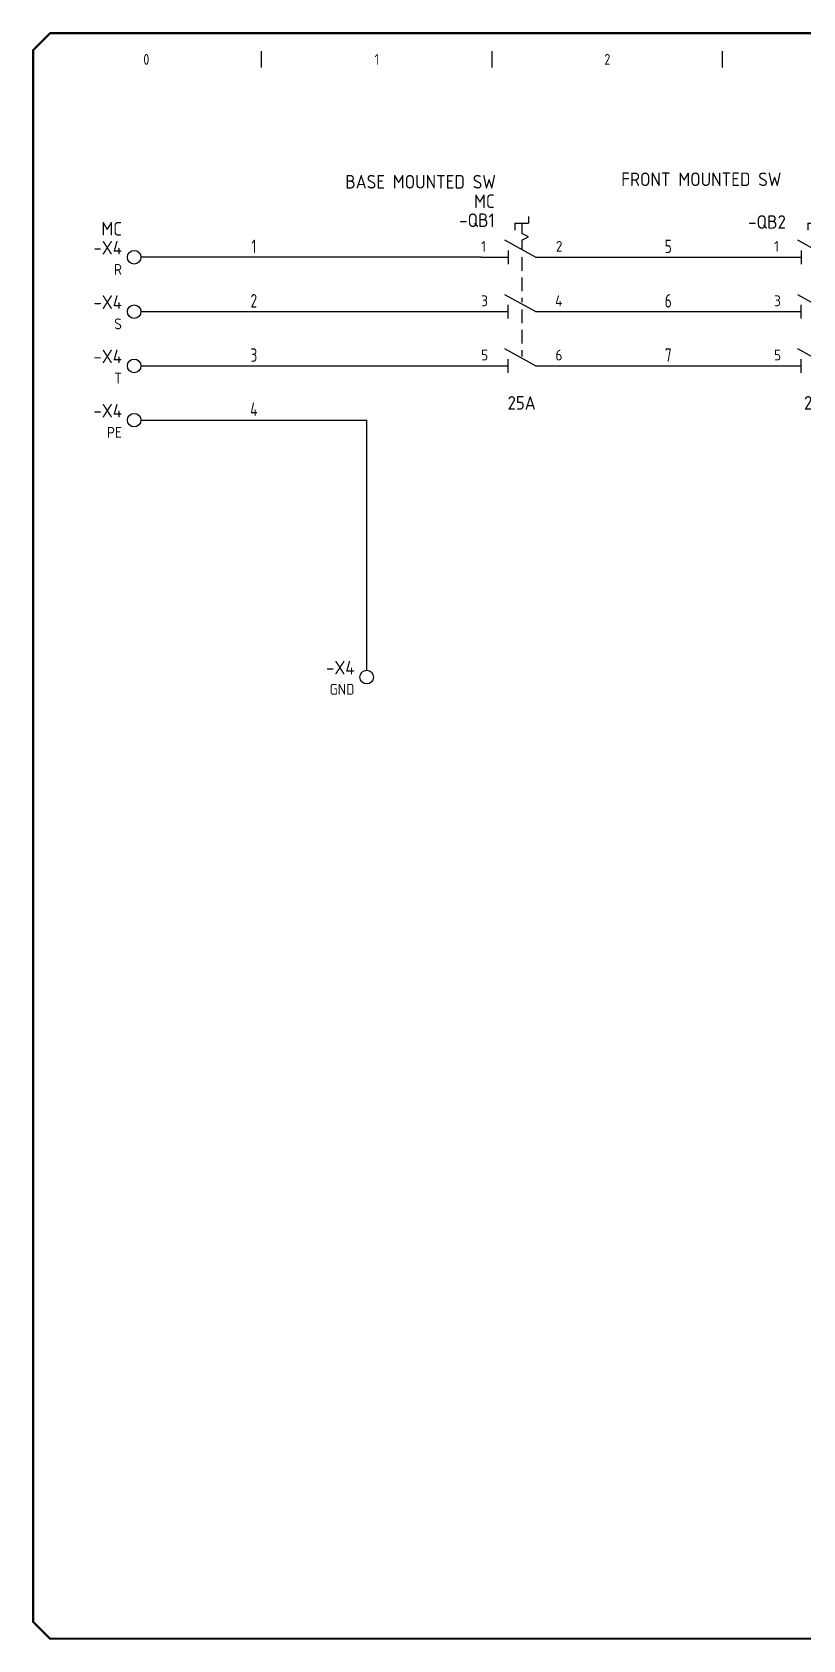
# Model space of a CAD drawing. Header units: millimetres. Extents: x 0 to 840, y 0 to 593.
# Drawn here: x 0 to 285, y 0 to 593 of the extents above; entities that cross this region are included whole.
import ezdxf
from ezdxf.enums import TextEntityAlignment as Align

# ---------------------------------------------------------------- set-up
doc = ezdxf.new("R2010")
doc.units = ezdxf.units.MM
doc.header["$LTSCALE"] = 10
doc.header["$MEASUREMENT"] = 0
doc.linetypes.add('DASHED', pattern=[0.75, 0.5, -0.25])
for name, color, linetype in [('DESC', 150, 'Continuous'), ('GRN_2.5mm^2', 3, 'Continuous'), ('LINK', 9, 'DASHED'), ('LOC', 8, 'Continuous'), ('MISC', 7, 'Continuous'), ('SYMS', 7, 'Continuous'), ('TAGS', 150, 'Continuous'), ('TAN_4.0mm^2', 253, 'Continuous'), ('TERMS', 123, 'Continuous'), ('TITLE', 7, 'Continuous'), ('WIRENO', 72, 'Continuous')]:
    doc.layers.add(name, color=color, linetype=linetype)
doc.styles.add('ITALIC', font='ITALIC')
doc.styles.add('SIMPLEX', font='simplex')
doc.styles.add('WD_IEC', font='isocp2.shx', dxfattribs={"width": 0.9, "height": 4})

# ---------------------------------------------------------------- blocks, each defined once
blk = doc.blocks.new('acade_title')
at = {"layer": 'SYMS'}
for p, q in [((85, 580), (85, 586)), ((170, 580), (170, 586)), ((255, 580), (255, 586))]:
    blk.add_line(p, q, dxfattribs=at)
at = {"layer": 'TITLE', "const_width": 0.784}
blk.add_lwpolyline([(765.79, 7.07), (765.79, 586.36), (759.5, 592.64), (7.07, 592.64), (0.79, 586.36), (0.79, 7.07), (7.07, 0.79), (759.5, 0.79)], close=True, dxfattribs=at)
at = {"layer": 'SYMS', "style": 'WD_IEC', "width": 0.9}
for s, p in [('0', (42.5, 581)), ('1', (127.5, 581)), ('2', (212.5, 581))]:
    blk.add_text(s, height=4, dxfattribs=at).set_placement(p, align=Align.CENTER)
at = {"layer": 'TITLE', "color": 1, "style": 'ITALIC'}
for tag, height, p in [('TITLE#1', 3, (806.47, 85.58)), ('TITLE#2', 3, (806.47, 80.5)), ('TITLE#3', 3, (806.47, 75.41)), ('TITLE#4', 3, (806.47, 70.33)), ('DWG#', 4, (806.47, 20.76))]:
    blk.add_attdef(tag, text='', height=height, dxfattribs=at).set_placement(p, align=Align.CENTER)
at = {"layer": 'TITLE', "color": 1, "style": 'SIMPLEX'}
blk.add_attdef('CAD#', (772.63, 49.19), '', height=2.5, rotation=90, dxfattribs=at)
at = {"layer": 'TITLE', "color": 1}
for tag, p, height, style in [('ENGINEER', (783.37, 49.19), 2.5, 'ITALIC'), ('CHKDBY', (813.2, 49.2), 2.5, 'ITALIC'), ('JOB#', (789.06, 41.3), 2.5, 'SIMPLEX'), ('DRAWNBY', (814.95, 41.3), 2.5, 'ITALIC'), ('SCALE', (786.29, 33.76), 2.5, 'SIMPLEX'), ('DATE', (812.8, 33.76), 2.5, 'SIMPLEX'), ('SHTS', (815.9, 6.29), 4, 'ITALIC')]:
    blk.add_attdef(tag, p, '', height=height, dxfattribs=dict(at, style=style))
at = {"layer": 'TITLE', "color": 1, "style": 'ITALIC'}
blk.add_attdef('SH#', text='', height=4, dxfattribs=at).set_placement((799.54, 6.29), align=Align.RIGHT)
at = {"layer": 'TITLE', "color": 7, "flags": 9}
blk.add_attdef('WD_TB', (782.91, 0.79), '', height=3.14, dxfattribs=at)
blk = doc.blocks.new('HDS21')
for p, q in [((2.5, 0), (-3.12, 3.12)), ((-7.5, 0), (-2.5, 0)), ((-7.5, 0), (-3.75, 0)), ((-2.5, -1.25), (-2.5, 1.25)), ((2.5, 0), (7.5, 0))]:
    blk.add_line(p, q)
at = {"style": 'WD_IEC'}
for tag, p in [('INST', (-5, 10.12)), ('LOC', (-5, 7.12)), ('TAG2', (-5, 4.12)), ('RATING1', (-4.95, -4.54)), ('DESC1', (-4.95, -10.54)), ('DESC2', (-4.95, -13.54)), ('DESC3', (-4.95, -16.54))]:
    blk.add_attdef(tag, text='', height=2.5, dxfattribs=at).set_placement(p, align=Align.RIGHT)
for tag, p, height, flags in [('TERM01', (-7.5, 1), 2, 8), ('X4TERM01', (-7.5, 0), 0.32, 1), ('X2LINK', (0, 1.75), 0.32, 1), ('X8LINK', (0, 0.38), 0.32, 1), ('X1TERM02', (7.5, 0), 0.32, 1), ('CONTACT', (11.25, -2.5), 1, 1), ('FAMILY', (11, -5.5), 1, 1)]:
    blk.add_attdef(tag, p, '', height=height, dxfattribs=dict(at, flags=flags))
at = {"style": 'WD_IEC', "flags": 8}
for tag, height, p in [('TERM02', 2, (7.5, 1)), ('XREF', 2.5, (-4.95, -7.54))]:
    blk.add_attdef(tag, text='', height=height, dxfattribs=at).set_placement(p, align=Align.RIGHT)
blk = doc.blocks.new('VT0002')
blk.add_circle((0, 0), 1.25)
at = {"style": 'WD_IEC'}
for tag, p in [('INST', (-2.25, 6.5)), ('LOC', (-2.25, 3.5)), ('DESC1', (-2.25, -6.25)), ('DESC2', (-2.25, -9.25)), ('DESC3', (-2.25, -12.25))]:
    blk.add_attdef(tag, text='', height=2.5, dxfattribs=at).set_placement(p, align=Align.RIGHT)
at = {"style": 'WD_IEC', "flags": 1}
for tag, p, height in [('ASSYCODE', (2.75, 10.75), 1), ('CATDESC', (2.75, 9.25), 1), ('MFG', (2.75, 7.25), 1.5), ('CAT', (2.75, 4.75), 1.5), ('X4PIN01', (-1.25, 1), 0.25), ('X4TERM01', (-1.25, 0), 0.25), ('X4TERMDESC01', (-1.25, 0.5), 0.4), ('STRIPSEQ', (0, 0), 0.025), ('X2PIN01', (0, 2.25), 0.25), ('X2TERM01', (0, 1.25), 0.25), ('X8PIN01', (0, -0.25), 0.25), ('X2TERMDESC01', (0, 1.75), 0.4), ('X1PIN01', (1.25, 1), 0.25), ('X1TERM01', (1.25, 0), 0.25), ('X1TERMDESC01', (1.25, 0.5), 0.4), ('LINKTERM', (0, -0.04), 0.025), ('X8TERM01', (0, -1.25), 0.25), ('X8TERMDESC01', (0, -0.75), 0.4)]:
    blk.add_attdef(tag, p, '', height=height, dxfattribs=at)
at = {"style": 'WD_IEC', "flags": 8}
for tag, height, p in [('TAGSTRIP', 2.5, (-2.25, 0.5)), ('TERM01', 2, (-2.25, -3.25))]:
    blk.add_attdef(tag, text='', height=height, dxfattribs=at).set_placement(p, align=Align.RIGHT)
blk = doc.blocks.new('HT0002')
blk.add_circle((0, 0), 1.25)
at = {"style": 'WD_IEC'}
for tag, p in [('INST', (-2.25, 6.5)), ('LOC', (-2.25, 3.5)), ('DESC1', (-2.25, -6.25)), ('DESC2', (-2.25, -9.25)), ('DESC3', (-2.25, -12.25))]:
    blk.add_attdef(tag, text='', height=2.5, dxfattribs=at).set_placement(p, align=Align.RIGHT)
at = {"style": 'WD_IEC', "flags": 1}
for tag, p, height in [('ASSYCODE', (2.75, 10.75), 1), ('CATDESC', (2.75, 9.25), 1), ('MFG', (2.75, 7.25), 1.5), ('CAT', (2.75, 4.75), 1.5), ('X4PIN01', (-1.25, 1), 0.25), ('X4TERM01', (-1.25, 0), 0.25), ('X4TERMDESC01', (-1.25, 0.5), 0.4), ('STRIPSEQ', (0, 0), 0.025), ('X2PIN01', (0, 2.25), 0.25), ('X2TERM01', (0, 1.25), 0.25), ('X8PIN01', (0, -0.25), 0.25), ('X2TERMDESC01', (0, 1.75), 0.4), ('X1PIN01', (1.25, 1), 0.25), ('X1TERM01', (1.25, 0), 0.25), ('X1TERMDESC01', (1.25, 0.5), 0.4), ('LINKTERM', (0, -0.04), 0.025), ('X8TERM01', (0, -1.25), 0.25), ('X8TERMDESC01', (0, -0.75), 0.4)]:
    blk.add_attdef(tag, p, '', height=height, dxfattribs=at)
at = {"style": 'WD_IEC', "flags": 8}
for tag, height, p in [('TAGSTRIP', 2.5, (-2.25, 0.5)), ('TERM01', 2, (-2.25, -3.25))]:
    blk.add_attdef(tag, text='', height=height, dxfattribs=at).set_placement(p, align=Align.RIGHT)
blk = doc.blocks.new('HDS11')
for p, q in [((-1.25, 6.25), (1.25, 6.25)), ((-1.25, 6.25), (-1.25, 5)), ((0, 6.25), (0, 4.38)), ((1.25, 7.5), (1.25, 6.25)), ((2.5, 0), (-3.12, 3.12)), ((1.25, 3.75), (0, 4.38)), ((0, 3.12), (1.25, 3.75)), ((0, 3.12), (0, 1.39)), ((-7.5, 0), (-2.5, 0)), ((-2.5, 1.25), (-2.5, -1.25)), ((2.5, 0), (7.5, 0))]:
    blk.add_line(p, q)
at = {"style": 'WD_IEC'}
for tag, p in [('INST', (-5, 10.12)), ('LOC', (-5, 7.12)), ('TAG1', (-5, 4.12)), ('RATING1', (-5, -4.03)), ('DESC1', (-5, -10.03)), ('DESC2', (-5, -13.03)), ('DESC3', (-5, -16.03))]:
    blk.add_attdef(tag, text='', height=2.5, dxfattribs=at).set_placement(p, align=Align.RIGHT)
for tag, p, height, flags in [('MFG', (4.92, 12.12), 1.5, 9), ('CAT', (4.92, 9.62), 1.5, 9), ('TERM01', (-7.5, 1), 2, 8), ('X4TERM01', (-7.5, 0), 0.32, 1), ('X8LINK', (0, 0), 0.32, 1), ('X1TERM02', (7.5, 0), 0.32, 1), ('ASSYCODE', (12.25, -2.75), 1, 1), ('FAMILY', (12.25, -4.25), 1, 1), ('CATDESC', (12.25, -5.75), 1, 1), ('CONTACT', (12.5, -7.5), 1, 1), ('COMMON', (13.75, -8.75), 1, 1)]:
    blk.add_attdef(tag, p, '', height=height, dxfattribs=dict(at, flags=flags))
at = {"style": 'WD_IEC', "flags": 8}
blk.add_attdef('TERM02', text='', height=2, dxfattribs=at).set_placement((7.5, 1), align=Align.RIGHT)
at = {"lineweight": 15, "style": 'WD_IEC'}
blk.add_attdef('XREF', text='', height=2.5, dxfattribs=at).set_placement((-5, -7.03), align=Align.RIGHT)
blk = doc.blocks.new('WD_WNH')
at = {"linetype": 'Continuous', "style": 'WD_IEC', "width": 0.8}
blk.add_attdef('WIRENO', text='', height=2.5, dxfattribs=at).set_placement((0, 0.75), align=Align.CENTER)
at = {"style": 'WD_IEC', "flags": 1}
for tag, p in [('W08USER', (0, 0.375)), ('W04USER', (0, 0.875)), ('W05USER', (0, 0.75)), ('W09USER', (0, 0.25)), ('W03USER', (0, 1)), ('W06USER', (0, 0.625)), ('W07USER', (0, 0.5)), ('W02USER', (0, 1.125)), ('W01USER', (0, 1.25)), ('W10USER', (0, 0.125))]:
    blk.add_attdef(tag, text='', height=0.08, dxfattribs=at).set_placement(p, align=Align.CENTER)

msp = doc.modelspace()

# ---------------------------------------------------------------- linework, layer by layer
at = {"layer": 'GRN_2.5mm^2'}
for p in [(40.51, 450), (123.77, 357.79)]:
    msp.add_line(p, (123.77, 450), dxfattribs=at)
at = {"layer": 'LINK'}
for points in [[(180.94, 510.06), (180.94, 493.5)], [(180.94, 490.77), (180.94, 473.5)]]:
    msp.add_lwpolyline(points, dxfattribs=at)
at = {"layer": 'TAN_4.0mm^2'}
for p, q in [((165.94, 510.06), (40.51, 510.06)), ((195.94, 510.06), (273.96, 510.06)), ((40.51, 490), (165.94, 490)), ((195.94, 490), (273.96, 490)), ((40.51, 470), (165.94, 470)), ((195.94, 470), (273.96, 470))]:
    msp.add_line(p, q, dxfattribs=at)

# ---------------------------------------------------------------- block references
at = {"layer": 'SYMS'}
msp.add_blockref('acade_title', (0, 0), dxfattribs=at)
ref = msp.add_blockref('HDS11', (180.94, 510.06), dxfattribs=dict(at, xscale=2, yscale=2, zscale=2))
ref.add_attrib('TERM02', '2', dxfattribs={"layer": 'TERMS', "height": 4, "style": 'WD_IEC', "flags": 8}).set_placement((195.94, 512.06), align=Align.RIGHT)
ref.add_attrib('TERM01', '1', (165.94, 512.06), dxfattribs={"layer": 'TERMS', "height": 4, "style": 'WD_IEC', "flags": 8})
ref.add_attrib('DESC1', 'BASE MOUNTED SW', dxfattribs={"layer": 'DESC', "height": 5, "style": 'WD_IEC'}).set_placement((171.4, 535.38), align=Align.RIGHT)
ref.add_attrib('RATING1', '25A', dxfattribs={"layer": 'MISC', "height": 5, "style": 'WD_IEC'}).set_placement((186.08, 453.87), align=Align.RIGHT)
ref.add_attrib('LOC', 'MC', dxfattribs={"layer": 'LOC', "height": 5, "style": 'WD_IEC'}).set_placement((170.94, 528.2), align=Align.RIGHT)
ref.add_attrib('TAG1', '-QB1', dxfattribs={"layer": 'TAGS', "height": 5, "style": 'WD_IEC'}).set_placement((170.94, 521.2), align=Align.RIGHT)
ref = msp.add_blockref('HDS11', (288.96, 510.06), dxfattribs=dict(at, xscale=2, yscale=2, zscale=2))
ref.add_attrib('TERM02', '2', dxfattribs={"layer": 'TERMS', "height": 4, "style": 'WD_IEC', "flags": 8}).set_placement((303.96, 512.06), align=Align.RIGHT)
ref.add_attrib('TERM01', '1', (273.96, 512.06), dxfattribs={"layer": 'TERMS', "height": 4, "style": 'WD_IEC', "flags": 8})
ref.add_attrib('DESC1', 'FRONT MOUNTED SW', dxfattribs={"layer": 'DESC', "height": 5, "style": 'WD_IEC'}).set_placement((276.68, 536.29), align=Align.RIGHT)
ref.add_attrib('RATING1', '25A', dxfattribs={"layer": 'MISC', "height": 5, "style": 'WD_IEC'}).set_placement((295.38, 453.87), align=Align.RIGHT)
ref.add_attrib('TAG1', '-QB2', dxfattribs={"layer": 'TAGS', "height": 5, "style": 'WD_IEC'}).set_placement((278.32, 520.56), align=Align.RIGHT)
ref = msp.add_blockref('HT0002', (38.01, 510.06), dxfattribs=dict(at, xscale=2, yscale=2, zscale=2))
ref.add_attrib('TERM01', 'R', dxfattribs={"layer": 'TERMS', "height": 4, "style": 'WD_IEC', "flags": 8}).set_placement((33.51, 503.56), align=Align.RIGHT)
ref.add_attrib('LOC', 'MC', dxfattribs={"layer": 'LOC', "height": 5, "style": 'WD_IEC'}).set_placement((33.51, 518.06), align=Align.RIGHT)
ref.add_attrib('TAGSTRIP', '-X4', dxfattribs={"layer": 'TAGS', "height": 5, "style": 'WD_IEC', "flags": 8}).set_placement((33.51, 511.06), align=Align.RIGHT)
ref = msp.add_blockref('HT0002', (38.01, 490), dxfattribs=dict(at, xscale=2, yscale=2, zscale=2))
ref.add_attrib('TERM01', 'S', dxfattribs={"layer": 'TERMS', "height": 4, "style": 'WD_IEC', "flags": 8}).set_placement((33.51, 483.5), align=Align.RIGHT)
ref.add_attrib('TAGSTRIP', '-X4', dxfattribs={"layer": 'TAGS', "height": 5, "style": 'WD_IEC', "flags": 8}).set_placement((33.51, 491), align=Align.RIGHT)
ref = msp.add_blockref('HDS21', (180.94, 490), dxfattribs=dict(at, xscale=2, yscale=2, zscale=2))
ref.add_attrib('TERM02', '4', dxfattribs={"layer": 'TERMS', "height": 4, "style": 'WD_IEC', "flags": 8}).set_placement((195.94, 492), align=Align.RIGHT)
ref.add_attrib('TERM01', '3', (165.94, 492), dxfattribs={"layer": 'TERMS', "height": 4, "style": 'WD_IEC', "flags": 8})
ref = msp.add_blockref('HDS21', (288.96, 490), dxfattribs=dict(at, xscale=2, yscale=2, zscale=2))
ref.add_attrib('TERM02', '4', dxfattribs={"layer": 'TERMS', "height": 4, "style": 'WD_IEC', "flags": 8}).set_placement((303.96, 492), align=Align.RIGHT)
ref.add_attrib('TERM01', '3', (273.96, 492), dxfattribs={"layer": 'TERMS', "height": 4, "style": 'WD_IEC', "flags": 8})
ref = msp.add_blockref('HT0002', (38.01, 470), dxfattribs=dict(at, xscale=2, yscale=2, zscale=2))
ref.add_attrib('TERM01', 'T', dxfattribs={"layer": 'TERMS', "height": 4, "style": 'WD_IEC', "flags": 8}).set_placement((33.51, 463.5), align=Align.RIGHT)
ref.add_attrib('TAGSTRIP', '-X4', dxfattribs={"layer": 'TAGS', "height": 5, "style": 'WD_IEC', "flags": 8}).set_placement((33.51, 471), align=Align.RIGHT)
ref = msp.add_blockref('HDS21', (180.94, 470), dxfattribs=dict(at, xscale=2, yscale=2, zscale=2))
ref.add_attrib('TERM02', '6', dxfattribs={"layer": 'TERMS', "height": 4, "style": 'WD_IEC', "flags": 8}).set_placement((195.94, 472), align=Align.RIGHT)
ref.add_attrib('TERM01', '5', (165.94, 472), dxfattribs={"layer": 'TERMS', "height": 4, "style": 'WD_IEC', "flags": 8})
ref = msp.add_blockref('HDS21', (288.96, 470), dxfattribs=dict(at, xscale=2, yscale=2, zscale=2))
ref.add_attrib('TERM02', '6', dxfattribs={"layer": 'TERMS', "height": 4, "style": 'WD_IEC', "flags": 8}).set_placement((303.96, 472), align=Align.RIGHT)
ref.add_attrib('TERM01', '5', (273.96, 472), dxfattribs={"layer": 'TERMS', "height": 4, "style": 'WD_IEC', "flags": 8})
ref = msp.add_blockref('HT0002', (38.01, 450), dxfattribs=dict(at, xscale=2, yscale=2, zscale=2))
ref.add_attrib('TERM01', 'PE', dxfattribs={"layer": 'TERMS', "height": 4, "style": 'WD_IEC', "flags": 8}).set_placement((33.51, 443.5), align=Align.RIGHT)
ref.add_attrib('TAGSTRIP', '-X4', dxfattribs={"layer": 'TAGS', "height": 5, "style": 'WD_IEC', "flags": 8}).set_placement((33.51, 451), align=Align.RIGHT)
ref = msp.add_blockref('VT0002', (123.77, 355.29), dxfattribs=dict(at, xscale=2, yscale=2, zscale=2))
ref.add_attrib('TERM01', 'GND', dxfattribs={"layer": 'TERMS', "height": 4, "style": 'WD_IEC', "flags": 8}).set_placement((119.27, 348.79), align=Align.RIGHT)
ref.add_attrib('TAGSTRIP', '-X4', dxfattribs={"layer": 'TAGS', "height": 5, "style": 'WD_IEC', "flags": 8}).set_placement((119.27, 356.29), align=Align.RIGHT)
at = {"layer": 'WIRENO'}
ref = msp.add_blockref('WD_WNH', (82.14, 510.06), dxfattribs=dict(at, xscale=2, yscale=2, zscale=2))
ref.add_attrib('WIRENO', '1', dxfattribs={"linetype": 'Continuous', "height": 5, "style": 'WD_IEC', "width": 0.8}).set_placement((82.14, 511.56), align=Align.CENTER)
ref = msp.add_blockref('WD_WNH', (234.95, 510.06), dxfattribs=dict(at, xscale=2, yscale=2, zscale=2))
ref.add_attrib('WIRENO', '5', dxfattribs={"linetype": 'Continuous', "height": 5, "style": 'WD_IEC', "width": 0.8}).set_placement((234.95, 511.56), align=Align.CENTER)
ref = msp.add_blockref('WD_WNH', (82.14, 490), dxfattribs=dict(at, xscale=2, yscale=2, zscale=2))
ref.add_attrib('WIRENO', '2', dxfattribs={"linetype": 'Continuous', "height": 5, "style": 'WD_IEC', "width": 0.8}).set_placement((82.14, 491.5), align=Align.CENTER)
ref = msp.add_blockref('WD_WNH', (234.95, 490), dxfattribs=dict(at, xscale=2, yscale=2, zscale=2))
ref.add_attrib('WIRENO', '6', dxfattribs={"linetype": 'Continuous', "height": 5, "style": 'WD_IEC', "width": 0.8}).set_placement((234.95, 491.5), align=Align.CENTER)
ref = msp.add_blockref('WD_WNH', (82.14, 470), dxfattribs=dict(at, xscale=2, yscale=2, zscale=2))
ref.add_attrib('WIRENO', '3', dxfattribs={"linetype": 'Continuous', "height": 5, "style": 'WD_IEC', "width": 0.8}).set_placement((82.14, 471.5), align=Align.CENTER)
ref = msp.add_blockref('WD_WNH', (234.95, 470), dxfattribs=dict(at, xscale=2, yscale=2, zscale=2))
ref.add_attrib('WIRENO', '7', dxfattribs={"linetype": 'Continuous', "height": 5, "style": 'WD_IEC', "width": 0.8}).set_placement((234.95, 471.5), align=Align.CENTER)
ref = msp.add_blockref('WD_WNH', (82.14, 450), dxfattribs=dict(at, xscale=2, yscale=2, zscale=2))
ref.add_attrib('WIRENO', '4', dxfattribs={"linetype": 'Continuous', "height": 5, "style": 'WD_IEC', "width": 0.8}).set_placement((82.14, 451.5), align=Align.CENTER)

doc.saveas('drawing.dxf')
